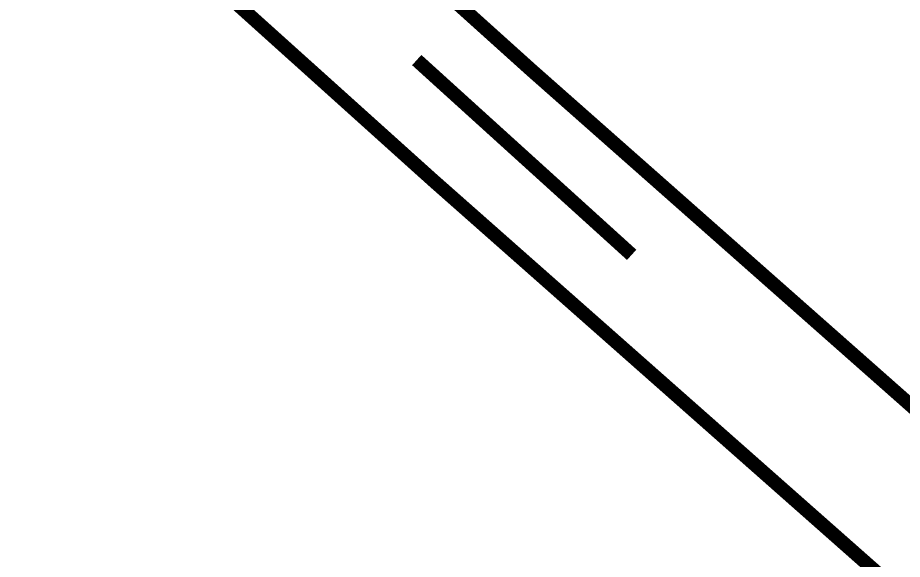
# Model space of a CAD drawing. Header units: inches. Extents: x -340059099 to 1458168, y 1119167 to 1294232938.
# Drawn here: x 456853 to 457810, y 2618995 to 2619582 of the extents above; entities that cross this region are included whole.
import ezdxf

# ---------------------------------------------------------------- set-up
doc = ezdxf.new("R2010")
doc.units = ezdxf.units.IN
doc.header["$MEASUREMENT"] = 0
doc.layers.add('Text', color=7, linetype='Continuous')
doc.styles.add('Text', font='times.ttf', dxfattribs={"height": 240})

msp = doc.modelspace()

# ---------------------------------------------------------------- linework, layer by layer
at = {"layer": 'Text', "const_width": 15}
for points in [[(455558.92, 2621529.74), (455893.05, 2621154.46), (456208.12, 2620774), (456514.78, 2620440.41), (457068.11, 2619832.14), (457408.4, 2619525.65), (458012.18, 2618991.59), (458478.62, 2618622.2), (458866.57, 2618324.66), (459112.68, 2618135.25), (459163.13, 2618122.77), (459583.03, 2618116.64), (460342.67, 2618119.94), (460655.49, 2618082.48), (461045.12, 2618017.7), (461261.52, 2617967.05), (461657.32, 2617876.35), (461974.07, 2617806.38), (462342.95, 2617752.91)], [(455771.65, 2621050.2), (456087.53, 2620668.76), (456396.7, 2620332.44), (456955.11, 2619718.59), (457301.86, 2619406.28), (457909.44, 2618868.86), (458380.26, 2618496), (458769.09, 2618197.78), (459041.68, 2617988), (459142.48, 2617963.05), (459582.21, 2617956.64), (460333.47, 2617959.9), (460632.85, 2617924.05), (461013.74, 2617860.72), (461225.42, 2617811.17), (461622.19, 2617720.25), (461945.29, 2617648.88), (462322.68, 2617594.17)], [(457517.29, 2619325.17), (457284.63, 2619536.25)]]:
    msp.add_lwpolyline(points, dxfattribs=at)
at = {"layer": 'Text', "color": 1}
msp.add_circle((469844, 2616428.5), 81808.03, dxfattribs=at)

# ---------------------------------------------------------------- texts
at = {"layer": 'Text', "insert": (454795.99, 2620615.76), "char_height": 130, "attachment_point": 1, "rotation": 316.07995, "style": 'Text'}
msp.add_mtext('{\\T1.25;\\LDHAKA TO KUSHTIA HIGH WAY}', dxfattribs=at)

doc.saveas('drawing.dxf')
